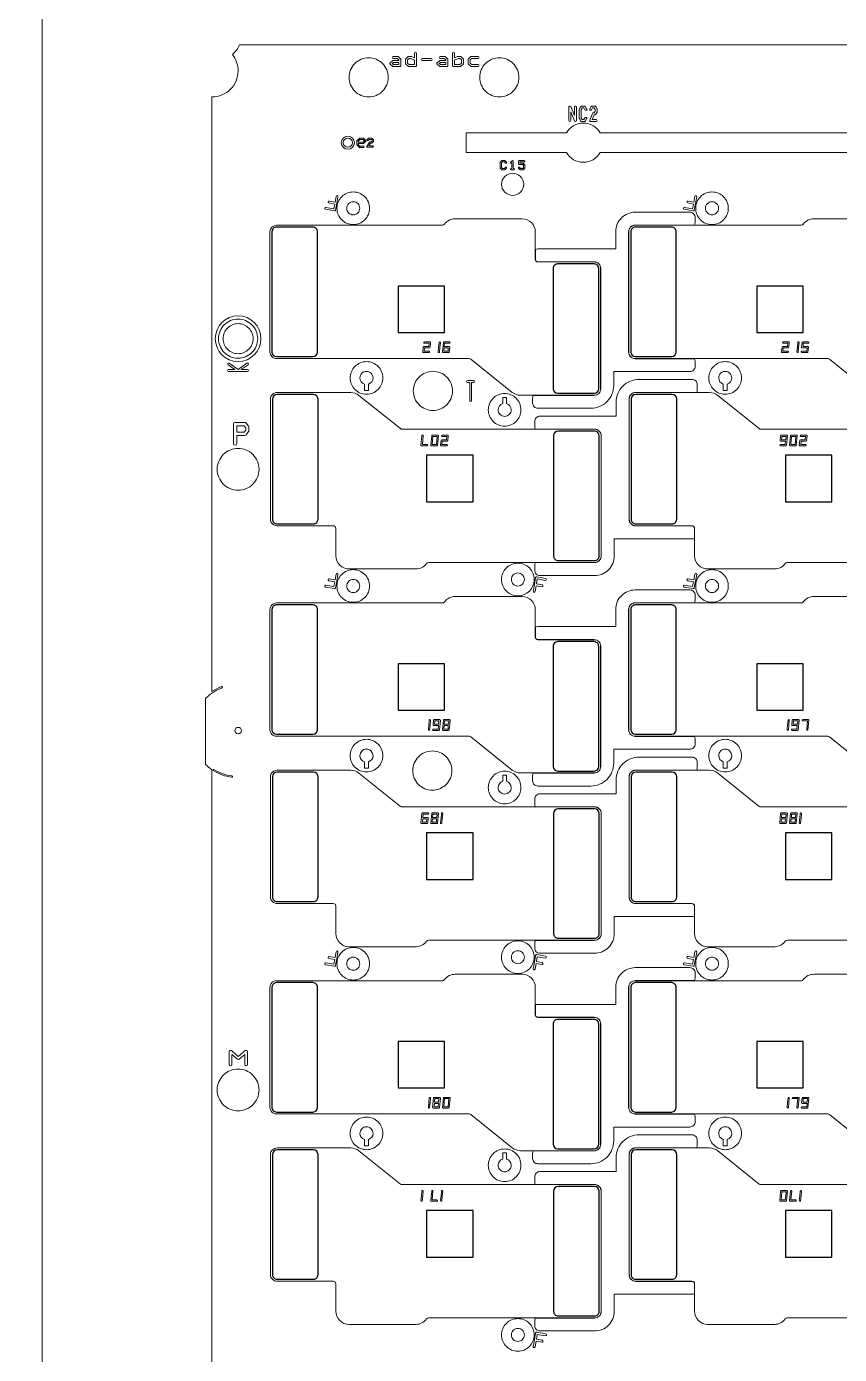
# Model space of a CAD drawing. Extents: x 2541 to 3941, y 2348 to 3338.
# Drawn here: x 3421.7 to 3484, y 3012.8 to 3114.4 of the extents above; entities that cross this region are included whole.
import ezdxf

# ---------------------------------------------------------------- set-up
doc = ezdxf.new("R2010")
doc.units = 0
doc.layers.get('0').update_dxf_attribs({"lineweight": 0})
doc.layers.add('barcodea-b_layer1', color=2, linetype='Continuous')
doc.layers.add('susa-b_layer0', color=1, linetype='Continuous')

msp = doc.modelspace()

# ---------------------------------------------------------------- linework, layer by layer
for p, q in [((3458.96025, 3103.44823), (3459.05958, 3103.44823)), ((3438.18352, 3088.15286), (3438.70545, 3088.51281))]:
    msp.add_line(p, q)
at = {"linetype": 'Continuous'}
for points in [[(3702.94795, 2695.71688), (3702.94795, 2711.01688), (3700.99795, 2711.01688), (3700.99795, 2720.01688), (3702.94795, 2720.01688), (3702.94795, 2910.31688), (3703.94795, 2910.31688, 1), (3703.94795, 2910.71688), (3702.94795, 2910.71688), (3702.94795, 3113.01688), (3702.94795, 3135.31688), (3703.94795, 3135.31688, 1), (3703.94795, 3135.71688), (3702.94795, 3135.71688), (3702.94795, 3152.01688), (3689.94795, 3152.01688), (3435.94795, 3152.01688), (3422.94795, 3152.01688), (3422.94795, 3135.71688), (3421.94795, 3135.71688, 1), (3421.94795, 3135.31688), (3422.94795, 3135.31688), (3422.94795, 3113.01688)], [(3422.94795, 3113.01688), (3422.94795, 2910.71688), (3421.94795, 2910.71688, 1), (3421.94795, 2910.31688), (3422.94795, 2910.31688), (3422.94795, 2718.01688)], [(3435.94795, 3063.5102), (3435.94795, 3109.01688, 0.414214), (3437.94795, 3111.01688, 0.169418), (3437.51399, 3112.26088, 0.117594), (3438.052, 3113.01688), (3559.44795, 3113.01688), (3559.44795, 3106.26688), (3559.04974, 3106.26688), (3559.04974, 3108.38688), (3559.04974, 3110.83798, 0.414238), (3558.97374, 3110.91398), (3542.02228, 3110.91398, 0.414238), (3541.94628, 3110.83798), (3541.94628, 3108.38688)], [(3451.45885, 3112.0076), (3451.21735, 3112.11685, 0.107672), (3451.18617, 3112.12364), (3451.01233, 3112.12364, 0.187191), (3450.96175, 3112.10402), (3450.78842, 3111.9472, 0.213178), (3450.76348, 3111.89135), (3450.76348, 3111.57678, 0.213189), (3450.78842, 3111.52093), (3450.96175, 3111.36411, 0.187203), (3451.01233, 3111.3445), (3451.53385, 3111.3445, 0.414241), (3451.60885, 3111.4195)], [(3451.60885, 3111.4195), (3451.60885, 3112.36321, 1), (3451.45885, 3112.36321), (3451.45885, 3112.0076)], [(3454.51348, 3112.0076), (3454.51348, 3112.36321, 1), (3454.36348, 3112.36321), (3454.36348, 3111.4195, 0.414241), (3454.43848, 3111.3445), (3454.96001, 3111.3445, 0.187191), (3455.01058, 3111.36411), (3455.18391, 3111.52093, 0.213178), (3455.20885, 3111.57678)], [(3455.20885, 3111.57678), (3455.20885, 3111.89135, 0.213189), (3455.18391, 3111.9472), (3455.01058, 3112.10402, 0.187203), (3454.96001, 3112.12364), (3454.78617, 3112.12364, 0.107692), (3454.75499, 3112.11685), (3454.51348, 3112.0076)], [(3484.84795, 3107.11076), (3484.84795, 3106.26688), (3465.68048, 3106.26688, 0.26795), (3464.38144, 3107.01688, 0.267951), (3463.0824, 3106.26688), (3455.40579, 3106.26688), (3455.40579, 3104.76688), (3463.0824, 3104.76688, 0.26795), (3464.38144, 3104.01688, 0.267951), (3465.68048, 3104.76688), (3644.26876, 3104.76688), (3644.26876, 3106.26688), (3585.15589, 3106.26688), (3585.15589, 3108.38688), (3585.15589, 3110.83798, 0.414238), (3585.07989, 3110.91398), (3566.92981, 3110.91398, 0.414238), (3566.85381, 3110.83798), (3566.85381, 3108.38688)], [(3463.69916, 3107.58614), (3463.41308, 3108.27934, 0.822078), (3463.2687, 3108.25086), (3463.2687, 3107.20782, 1), (3463.4187, 3107.20782), (3463.4187, 3107.87254)], [(3463.84916, 3107.20782), (3463.84916, 3108.25086, 1), (3463.69916, 3108.25086), (3463.69916, 3107.58614)], [(3465.44916, 3107.90347), (3465.44916, 3108.07673, 0.140528), (3465.43793, 3108.1165), (3465.33031, 3108.29034, 0.260808), (3465.26625, 3108.32586), (3465.05161, 3108.32586, 0.260808), (3464.98754, 3108.29034), (3464.87993, 3108.1165, 1), (3465.00747, 3108.03754), (3465.09309, 3108.17586), (3465.22476, 3108.17586), (3465.29916, 3108.05568), (3465.29916, 3107.92452), (3465.22476, 3107.80434), (3465.15893, 3107.80434, 0.304284), (3465.08954, 3107.75781), (3464.87443, 3107.23657, 0.53475), (3464.9437, 3107.13282), (3465.37416, 3107.13282, 1), (3465.37416, 3107.28282), (3465.05578, 3107.28282)], [(3463.4187, 3107.87254), (3463.70478, 3107.17934, 0.822078), (3463.84916, 3107.20782)], [(3465.05578, 3107.28282), (3465.20911, 3107.65434), (3465.26625, 3107.65434, 0.260808), (3465.33031, 3107.68986), (3465.43793, 3107.8637, 0.140528), (3465.44916, 3107.90347)], [(3447.72791, 3105.6229, 0.414249), (3447.72791, 3105.69361), (3447.57906, 3105.84246, 0.200121), (3447.54355, 3105.85726), (3447.24553, 3105.85726, 0.200121), (3447.21002, 3105.84246), (3447.06133, 3105.69377, 0.200121), (3447.04653, 3105.65826), (3447.04653, 3105.50925)], [(3447.04653, 3105.50925), (3447.04653, 3105.36024, 0.200121), (3447.06133, 3105.32473), (3447.21002, 3105.17604, 0.200121), (3447.24553, 3105.16124), (3447.54355, 3105.16124, 1), (3447.54355, 3105.26124), (3447.26624, 3105.26124), (3447.14653, 3105.38095), (3447.14653, 3105.45925), (3447.54355, 3105.45925, 0.200121), (3447.57906, 3105.47405), (3447.72791, 3105.6229)], [(3448.30666, 3105.62547), (3448.30666, 3105.72481, 0.200121), (3448.29186, 3105.76032), (3448.19284, 3105.85934, 0.200121), (3448.15733, 3105.87414), (3447.95865, 3105.87414, 0.200121), (3447.92314, 3105.85934), (3447.82396, 3105.76016, 1), (3447.89467, 3105.68945), (3447.97936, 3105.77414), (3448.13662, 3105.77414), (3448.20666, 3105.7041), (3448.20666, 3105.64618), (3448.13662, 3105.57613), (3448.05799, 3105.57613, 0.251052), (3448.01636, 3105.55383), (3447.81773, 3105.25589, 0.599342), (3447.85931, 3105.17812), (3448.25666, 3105.17812, 1), (3448.25666, 3105.27812), (3447.95274, 3105.27812)], [(3447.95274, 3105.27812), (3448.08475, 3105.47613), (3448.15733, 3105.47613, 0.200121), (3448.19284, 3105.49093), (3448.29186, 3105.58996, 0.200121), (3448.30666, 3105.62547)], [(3459.05958, 3103.44823, 1), (3459.05958, 3103.54823), (3459.01025, 3103.54823), (3459.01025, 3104.09425, 0.669786), (3458.92474, 3104.12945), (3458.82555, 3104.03027, 1), (3458.89626, 3103.95956), (3458.91025, 3103.97354)], [(3458.91025, 3103.97354), (3458.91025, 3103.54823), (3458.86091, 3103.54823, 1), (3458.86091, 3103.44823), (3458.96025, 3103.44823)], [(3438.70545, 3088.51281, 1), (3438.62029, 3088.63629), (3437.94267, 3088.16896), (3437.26505, 3088.63629, 1), (3437.17989, 3088.51281), (3437.70182, 3088.15286)], [(3437.70182, 3088.15286), (3437.22247, 3088.15286, 1), (3437.22247, 3088.00286), (3438.66287, 3088.00286, 1), (3438.66287, 3088.15286), (3438.18352, 3088.15286)], [(3438.77745, 3083.48332), (3438.77745, 3083.73478, 0.163734), (3438.75203, 3083.81034), (3438.56442, 3084.05879, 0.23584), (3438.46449, 3084.1087), (3437.71265, 3084.1087, 0.414226), (3437.58765, 3083.9837), (3437.58765, 3083.2344)], [(3437.58765, 3083.2344), (3437.58765, 3082.4851, 1), (3437.83765, 3082.4851), (3437.83765, 3083.1094), (3438.46449, 3083.1094, 0.235848), (3438.56442, 3083.15931), (3438.75203, 3083.40776, 0.163746), (3438.77745, 3083.48332)], [(3442.92164, 2911.02908, 0.50787), (3435.94795, 2915.09945), (3435.94795, 3010.51688), (3435.94795, 3057.52957, -0.044792), (3435.44795, 3057.93347), (3435.44795, 3062.98924, 0.207733), (3435.48506, 3063.00367, -0.10603), (3436.72143, 3063.79493, 1), (3436.68639, 3063.88859, 0.057817), (3435.94795, 3063.5102)], [(3437.47974, 3057.04834, -0.10603), (3436.09856, 3057.54539, 1), (3436.04572, 3057.46049)], [(3438.65894, 3034.95257), (3438.65894, 3035.94594, 0.63678), (3438.49473, 3036.0226), (3437.96291, 3035.57942), (3437.4311, 3036.0226, 0.63678), (3437.26688, 3035.94594), (3437.26688, 3034.95257, 1), (3437.46688, 3034.95257), (3437.46688, 3035.73244)], [(3437.46688, 3035.73244), (3437.89889, 3035.37243, 0.362064), (3438.02693, 3035.37243), (3438.45894, 3035.73244)], [(3438.45894, 3035.73244), (3438.45894, 3034.95257, 1), (3438.65894, 3034.95257)]]:
    msp.add_lwpolyline(points, format="xyb", dxfattribs=at)
for points in [[(3450.40885, 3111.4195), (3450.40885, 3111.73407), (3450.40885, 3111.89135, 0.213189), (3450.38391, 3111.9472), (3450.21058, 3112.10402, 0.187203), (3450.16001, 3112.12364), (3449.81233, 3112.12364, 1), (3449.81233, 3111.97364), (3450.13111, 3111.97364), (3450.25885, 3111.85807), (3450.25885, 3111.80907), (3449.81233, 3111.80907, 0.187191), (3449.76175, 3111.78945), (3449.58817, 3111.6324, 0.443818), (3449.58817, 3111.52117), (3449.76175, 3111.36411, 0.187203), (3449.81233, 3111.3445), (3450.33385, 3111.3445, 0.414241)], [(3454.00885, 3111.4195), (3454.00885, 3111.73407), (3454.00885, 3111.89135, 0.213189), (3453.98391, 3111.9472), (3453.81058, 3112.10402, 0.187203), (3453.76001, 3112.12364), (3453.41233, 3112.12364, 1), (3453.41233, 3111.97364), (3453.73111, 3111.97364), (3453.85885, 3111.85807), (3453.85885, 3111.80907), (3453.41233, 3111.80907, 0.187191), (3453.36175, 3111.78945), (3453.18817, 3111.6324, 0.443818), (3453.18817, 3111.52117), (3453.36175, 3111.36411, 0.187203), (3453.41233, 3111.3445), (3453.93385, 3111.3445, 0.414241)], [(3456.33385, 3111.3445, 1), (3456.33385, 3111.4945), (3455.84122, 3111.4945), (3455.71348, 3111.61006), (3455.71348, 3111.85807), (3455.84122, 3111.97364), (3456.33385, 3111.97364, 1), (3456.33385, 3112.12364), (3455.81233, 3112.12364, 0.187191), (3455.76175, 3112.10402), (3455.58842, 3111.9472, 0.213178), (3455.56348, 3111.89135), (3455.56348, 3111.57678, 0.213189), (3455.58842, 3111.52093), (3455.76175, 3111.36411, 0.187203), (3455.81233, 3111.3445)], [(3449.44795, 3110.51688, 0.414215), (3447.94795, 3112.01688, 0.414215), (3446.44795, 3110.51688, 0.414215), (3447.94795, 3109.01688, 0.414215)], [(3452.73385, 3111.81635, 1), (3452.73385, 3111.96635), (3452.03848, 3111.96635, 1), (3452.03848, 3111.81635)], [(3459.44795, 3110.51688, 0.414215), (3457.94795, 3112.01688, 0.414215), (3456.44795, 3110.51688, 0.414215), (3457.94795, 3109.01688, 0.414215)], [(3464.63793, 3107.34218, 1), (3464.51039, 3107.42114), (3464.42476, 3107.28282), (3464.29309, 3107.28282), (3464.2187, 3107.403), (3464.2187, 3108.05568), (3464.29309, 3108.17586), (3464.42476, 3108.17586), (3464.51039, 3108.03754, 1), (3464.63793, 3108.1165), (3464.53031, 3108.29034, 0.260808), (3464.46625, 3108.32586), (3464.25161, 3108.32586, 0.260808), (3464.18754, 3108.29034), (3464.07993, 3108.1165, 0.140528), (3464.0687, 3108.07673), (3464.0687, 3107.38195, 0.140528), (3464.07993, 3107.34218), (3464.18754, 3107.16834, 0.260808), (3464.25161, 3107.13282), (3464.46625, 3107.13282, 0.260808), (3464.53031, 3107.16834)], [(3458.49428, 3103.56221, 1), (3458.42357, 3103.63292), (3458.33887, 3103.54823), (3458.18162, 3103.54823), (3458.11157, 3103.61828), (3458.11157, 3103.97421), (3458.18162, 3104.04425), (3458.33887, 3104.04425), (3458.42357, 3103.95956, 1), (3458.49428, 3104.03027), (3458.39509, 3104.12945, 0.200121), (3458.35958, 3104.14425), (3458.16091, 3104.14425, 0.200121), (3458.1254, 3104.12945), (3458.02637, 3104.03043, 0.200121), (3458.01157, 3103.99492), (3458.01157, 3103.59757, 0.200121), (3458.02637, 3103.56206), (3458.1254, 3103.46303, 0.200121), (3458.16091, 3103.44823), (3458.35958, 3103.44823, 0.200121), (3458.39509, 3103.46303)], [(3459.90892, 3103.59757), (3459.90892, 3103.79624, 0.200121), (3459.89412, 3103.83175), (3459.79509, 3103.93078, 0.200121), (3459.75958, 3103.94558), (3459.51157, 3103.94558), (3459.51157, 3104.04425), (3459.85892, 3104.04425, 1), (3459.85892, 3104.14425), (3459.46157, 3104.14425, 0.414253), (3459.41157, 3104.09425), (3459.41157, 3103.89558, 0.414253), (3459.46157, 3103.84558), (3459.73887, 3103.84558), (3459.80892, 3103.77553), (3459.80892, 3103.61828), (3459.73887, 3103.54823), (3459.58162, 3103.54823), (3459.49693, 3103.63292, 1), (3459.42622, 3103.56221), (3459.5254, 3103.46303, 0.200121), (3459.56091, 3103.44823), (3459.75958, 3103.44823, 0.200121), (3459.79509, 3103.46303), (3459.89412, 3103.56206, 0.200121)], [(3459.81549, 3102.33158, 0.414215), (3458.96549, 3103.18158, 0.414215), (3458.11549, 3102.33158, 0.414215), (3458.96549, 3101.48158, 0.414215)], [(3445.5933, 3101.38563, 1), (3445.44558, 3101.41168), (3445.36804, 3100.97194), (3444.9283, 3101.04948, 1), (3444.90226, 3100.90176), (3445.342, 3100.82422), (3445.27748, 3100.45834), (3444.66654, 3100.56606, 1), (3444.6405, 3100.41834), (3445.3253, 3100.29759, 0.414237), (3445.41218, 3100.35843), (3445.50268, 3100.87169), (3445.5028, 3100.87237)], [(3448.0151, 3100.49785, 0.414215), (3446.7651, 3101.74785, 0.414215), (3445.5151, 3100.49785, 0.414215), (3446.7651, 3099.24785, 0.414215)], [(3447.2651, 3100.49785, -0.414217), (3446.7651, 3099.99785, -0.414217), (3446.2651, 3100.49785, -0.414217), (3446.7651, 3100.99785, -0.414217)], [(3473.0633, 3101.38563, 1), (3472.91558, 3101.41168), (3472.83804, 3100.97194), (3472.3983, 3101.04948, 1), (3472.37226, 3100.90176), (3472.812, 3100.82422), (3472.74748, 3100.45834), (3472.13654, 3100.56606, 1), (3472.1105, 3100.41834), (3472.7953, 3100.29759, 0.414237), (3472.88218, 3100.35843), (3472.97268, 3100.87169), (3472.9728, 3100.87237)], [(3475.4851, 3100.49785, 0.414215), (3474.2351, 3101.74785, 0.414215), (3472.9851, 3100.49785, 0.414215), (3474.2351, 3099.24785, 0.414215)], [(3474.7351, 3100.49785, -0.414217), (3474.2351, 3099.99785, -0.414217), (3473.7351, 3100.49785, -0.414217), (3474.2351, 3100.99785, -0.414217)], [(3472.94437, 3088.39688), (3472.94437, 3088.79688, 0.124386), (3472.89636, 3088.98688), (3468.35948, 3088.98688, -0.414365), (3467.8496, 3089.49701), (3467.8496, 3098.69688, -0.414366), (3468.35948, 3099.20701), (3472.89636, 3099.20701, 0.124392), (3472.94437, 3099.39701), (3472.94437, 3099.79701, 0.414218), (3472.54437, 3100.19701), (3468.35948, 3100.19701, 0.414364), (3466.8596, 3098.69638), (3466.8596, 3097.38701), (3460.90249, 3097.38701, 0.124388), (3460.71249, 3097.33901), (3460.71249, 3096.58701, 0.414224), (3460.90249, 3096.39701), (3465.20947, 3096.39701, -0.414218), (3465.71959, 3095.88688), (3465.71959, 3086.687, -0.414217), (3465.20947, 3086.17688), (3460.5505, 3086.17688, 0.124388), (3460.50249, 3085.98688), (3460.50249, 3085.58688, 0.414218), (3460.90249, 3085.18688), (3464.95959, 3085.18688, 0.414215), (3466.70959, 3086.93688), (3466.70959, 3087.99688), (3472.54437, 3087.99688, 0.414218)], [(3465.70959, 3086.687), (3465.70959, 3095.88688, 0.414219), (3465.20947, 3096.38701), (3460.90249, 3096.38701, -0.414223), (3460.70249, 3096.58701), (3460.70249, 3098.69181, 0.414215), (3459.70249, 3099.6918), (3454.5656, 3099.6918, 0.24029), (3453.75596, 3099.2792, -0.240069), (3453.59453, 3099.19701), (3440.88948, 3099.19701, 0.414366), (3440.3896, 3098.69689), (3440.3896, 3089.49701, 0.414365), (3440.88948, 3088.99688), (3455.63901, 3088.99688, -0.170771), (3455.76422, 3088.95284), (3458.93516, 3086.4071, 0.170765), (3459.56127, 3086.18688), (3465.20947, 3086.18688, 0.414218)], [(3493.17959, 3086.687), (3493.17959, 3095.88688, 0.414219), (3492.67947, 3096.38701), (3488.37249, 3096.38701, -0.414223), (3488.17249, 3096.58701), (3488.17249, 3098.69181, 0.414215), (3487.17249, 3099.6918), (3482.0356, 3099.6918, 0.24029), (3481.22596, 3099.2792, -0.240069), (3481.06453, 3099.19701), (3468.35948, 3099.19701, 0.414366), (3467.8596, 3098.69689), (3467.8596, 3089.49701, 0.414365), (3468.35948, 3088.99688), (3483.10901, 3088.99688, -0.170771), (3483.23422, 3088.95284), (3486.40516, 3086.4071, 0.170765), (3487.03127, 3086.18688), (3492.67947, 3086.18688, 0.414218)], [(3439.44795, 3090.51688, -0.414215), (3437.94795, 3089.01688, -0.414215), (3436.44795, 3090.51688, -0.414215), (3437.94795, 3092.01688, -0.414215)], [(3439.09795, 3090.51688, 0.414215), (3437.94795, 3091.66688, 0.414215), (3436.79795, 3090.51688, 0.414215), (3437.94795, 3089.36688, 0.414215)], [(3452.68475, 3090.21429, 0.443552), (3452.6348, 3090.26906), (3452.21312, 3090.26906, 1), (3452.21312, 3090.16906), (3452.57996, 3090.16906), (3452.5551, 3089.90953), (3452.17886, 3089.90953, 0.387555), (3452.12891, 3089.8643), (3452.09447, 3089.50478, 0.443552), (3452.14442, 3089.45001), (3452.5661, 3089.45001, 1), (3452.5661, 3089.55001), (3452.19926, 3089.55001), (3452.22412, 3089.80953), (3452.60036, 3089.80953, 0.387555), (3452.65031, 3089.85477)], [(3453.43475, 3090.21429, 1), (3453.3352, 3090.22383), (3453.30076, 3089.8643), (3453.26633, 3089.50478, 1), (3453.36587, 3089.49524), (3453.40031, 3089.85477)], [(3454.15031, 3089.85477, 0.443552), (3454.10036, 3089.90953), (3453.7337, 3089.90953), (3453.75856, 3090.16906), (3454.13497, 3090.16906, 1), (3454.13497, 3090.26906), (3453.71329, 3090.26906, 0.387555), (3453.66335, 3090.22383), (3453.59447, 3089.50478, 0.443552), (3453.64442, 3089.45001), (3454.06592, 3089.45001, 0.387555), (3454.11587, 3089.49524)], [(3480.15475, 3090.21429, 0.443552), (3480.1048, 3090.26906), (3479.68312, 3090.26906, 1), (3479.68312, 3090.16906), (3480.04996, 3090.16906), (3480.0251, 3089.90953), (3479.64886, 3089.90953, 0.387555), (3479.59891, 3089.8643), (3479.56447, 3089.50478, 0.443552), (3479.61442, 3089.45001), (3480.0361, 3089.45001, 1), (3480.0361, 3089.55001), (3479.66926, 3089.55001), (3479.69412, 3089.80953), (3480.07036, 3089.80953, 0.387555), (3480.12031, 3089.85477)], [(3480.90475, 3090.21429, 1), (3480.8052, 3090.22383), (3480.77076, 3089.8643), (3480.73633, 3089.50478, 1), (3480.83587, 3089.49524), (3480.87031, 3089.85477)], [(3481.62031, 3089.85477, 0.443552), (3481.57036, 3089.90953), (3481.2037, 3089.90953), (3481.22856, 3090.16906), (3481.60497, 3090.16906, 1), (3481.60497, 3090.26906), (3481.18329, 3090.26906, 0.387555), (3481.13335, 3090.22383), (3481.09891, 3089.8643, 0.443552), (3481.14886, 3089.80953), (3481.51552, 3089.80953), (3481.49066, 3089.55001), (3481.11425, 3089.55001, 1), (3481.11425, 3089.45001), (3481.53592, 3089.45001, 0.387555), (3481.58587, 3089.49524)], [(3449.02768, 3087.513, 0.414215), (3447.77768, 3088.763, 0.414215), (3446.52768, 3087.513, 0.414215), (3447.77768, 3086.263, 0.414215)], [(3476.49768, 3087.513, 0.414215), (3475.24768, 3088.763, 0.414215), (3473.99768, 3087.513, 0.414215), (3475.24768, 3086.263, 0.414215)], [(3448.27768, 3087.513, -0.327542), (3447.92768, 3087.03603), (3447.92768, 3086.56185), (3447.62768, 3086.56185), (3447.62768, 3087.03603, -0.327544), (3447.27768, 3087.513, -0.414217), (3447.77768, 3088.013, -0.414217)], [(3454.36515, 3086.52061, 0.414215), (3452.86515, 3088.02061, 0.414215), (3451.36515, 3086.52061, 0.414215), (3452.86515, 3085.02061, 0.414215)], [(3475.74768, 3087.513, -0.327542), (3475.39768, 3087.03603), (3475.39768, 3086.56185), (3475.09768, 3086.56185), (3475.09768, 3087.03603, -0.327544), (3474.74768, 3087.513, -0.414217), (3475.24768, 3088.013, -0.414217)], [(3456.00417, 3087.16053, 1), (3456.00417, 3087.31053), (3455.75582, 3087.31053), (3455.50748, 3087.31053, 1), (3455.50748, 3087.16053), (3455.68082, 3087.16053), (3455.68082, 3085.79513, 1), (3455.83082, 3085.79513), (3455.83082, 3087.16053)], [(3473.10341, 3086.59688), (3473.10341, 3086.99688, 0.414218), (3472.70341, 3087.39688), (3468.6463, 3087.39688, 0.414215), (3466.8963, 3085.64688), (3466.8963, 3084.58688), (3461.06153, 3084.58688, 0.414218), (3460.66153, 3084.18688), (3460.66153, 3083.78688, 0.124388), (3460.70953, 3083.59688), (3465.24642, 3083.59688, -0.414365), (3465.75629, 3083.08675), (3465.75629, 3073.88688, -0.414366), (3465.24642, 3073.37675), (3460.70953, 3073.37675, 0.124388), (3460.66153, 3073.18675), (3460.66153, 3072.78675, 0.414218), (3461.06153, 3072.38675), (3465.24642, 3072.38675, 0.414364), (3466.74629, 3073.88738), (3466.74629, 3075.19675), (3472.70341, 3075.19675, 0.124386), (3472.89341, 3075.24475), (3472.89341, 3075.99675, 0.414224), (3472.70341, 3076.18675), (3468.39643, 3076.18675, -0.414218), (3467.8863, 3076.69688), (3467.8863, 3085.89676, -0.414217), (3468.39643, 3086.40688), (3473.0554, 3086.40688, 0.124392)], [(3465.74629, 3073.88687), (3465.74629, 3083.08675, 0.414365), (3465.24642, 3083.58688), (3450.49689, 3083.58688, -0.170771), (3450.37168, 3083.63092), (3447.20074, 3086.17666, 0.170765), (3446.57463, 3086.39688), (3440.92643, 3086.39688, 0.414218), (3440.4263, 3085.89676), (3440.4263, 3076.69688, 0.414219), (3440.92643, 3076.19675), (3445.23341, 3076.19675, -0.414223), (3445.43341, 3075.99675), (3445.43341, 3073.89195, 0.414215), (3446.4334, 3072.89196), (3451.5703, 3072.89196, 0.24029), (3452.37994, 3073.30456, -0.240069), (3452.54137, 3073.38675), (3465.24642, 3073.38675, 0.414366)], [(3459.60822, 3085.07076, 0.414215), (3458.35822, 3086.32076, 0.414215), (3457.10822, 3085.07076, 0.414215), (3458.35822, 3083.82076, 0.414215)], [(3458.85822, 3085.07076, -0.414217), (3458.35822, 3084.57076, -0.414217), (3457.85822, 3085.07076, -0.327542), (3458.20822, 3085.54773), (3458.20822, 3086.02191), (3458.50822, 3086.02191), (3458.50822, 3085.54773, -0.327544)], [(3493.21629, 3073.88687), (3493.21629, 3083.08675, 0.414365), (3492.71642, 3083.58688), (3477.96689, 3083.58688, -0.170771), (3477.84168, 3083.63092), (3474.67074, 3086.17666, 0.170765), (3474.04463, 3086.39688), (3468.39643, 3086.39688, 0.414218), (3467.8963, 3085.89676), (3467.8963, 3076.69688, 0.414219), (3468.39643, 3076.19675), (3472.70341, 3076.19675, -0.414223), (3472.90341, 3075.99675), (3472.90341, 3073.89195, 0.414215), (3473.9034, 3072.89196), (3479.0403, 3072.89196, 0.24029), (3479.84994, 3073.30456, -0.240069), (3480.01137, 3073.38675), (3492.71642, 3073.38675, 0.414366)], [(3452.42278, 3082.3147, 1), (3452.42278, 3082.4147), (3452.05594, 3082.4147), (3452.11957, 3083.07898, 1), (3452.02003, 3083.08852), (3451.95115, 3082.36947, 0.443552), (3452.0011, 3082.3147)], [(3453.29142, 3083.07898, 0.443552), (3453.24148, 3083.13375), (3452.81997, 3083.13375, 0.387555), (3452.77003, 3083.08852), (3452.70115, 3082.36947, 0.443552), (3452.7511, 3082.3147), (3453.1726, 3082.3147, 0.387555), (3453.22255, 3082.35993)], [(3454.04142, 3083.07898, 0.443552), (3453.99148, 3083.13375), (3453.5698, 3083.13375, 1), (3453.5698, 3083.03375), (3453.93663, 3083.03375), (3453.91178, 3082.77423), (3453.53554, 3082.77423, 0.387555), (3453.48559, 3082.72899), (3453.45115, 3082.36947, 0.443552), (3453.5011, 3082.3147), (3453.92278, 3082.3147, 1), (3453.92278, 3082.4147), (3453.55594, 3082.4147), (3453.5808, 3082.67423), (3453.95704, 3082.67423, 0.387555), (3454.00699, 3082.71946)], [(3480.01142, 3083.07898, 0.443552), (3479.96148, 3083.13375), (3479.53997, 3083.13375, 0.387555), (3479.49003, 3083.08852), (3479.45559, 3082.72899, 0.443552), (3479.50554, 3082.67423), (3479.8722, 3082.67423), (3479.84734, 3082.4147), (3479.47092, 3082.4147, 1), (3479.47092, 3082.3147), (3479.8926, 3082.3147, 0.387555), (3479.94255, 3082.35993)], [(3480.76142, 3083.07898, 0.443552), (3480.71148, 3083.13375), (3480.28997, 3083.13375, 0.387555), (3480.24003, 3083.08852), (3480.17115, 3082.36947, 0.443552), (3480.2211, 3082.3147), (3480.6426, 3082.3147, 0.387555), (3480.69255, 3082.35993)], [(3481.51142, 3083.07898, 0.443552), (3481.46148, 3083.13375), (3481.0398, 3083.13375, 1), (3481.0398, 3083.03375), (3481.40663, 3083.03375), (3481.38178, 3082.77423), (3481.00554, 3082.77423, 0.387555), (3480.95559, 3082.72899), (3480.92115, 3082.36947, 0.443552), (3480.9711, 3082.3147), (3481.39278, 3082.3147, 1), (3481.39278, 3082.4147), (3481.02594, 3082.4147), (3481.0508, 3082.67423), (3481.42704, 3082.67423, 0.387555), (3481.47699, 3082.71946)], [(3439.54795, 3080.51688, 0.414215), (3437.94795, 3082.11688, 0.414215), (3436.34795, 3080.51688, 0.414215), (3437.94795, 3078.91688, 0.414215)], [(3445.5933, 3072.47563, 1), (3445.44558, 3072.50168), (3445.36804, 3072.06194), (3444.9283, 3072.13948, 1), (3444.90226, 3071.99176), (3445.342, 3071.91422), (3445.27748, 3071.54834), (3444.66654, 3071.65606, 1), (3444.6405, 3071.50834), (3445.3253, 3071.38759, 0.414237), (3445.41218, 3071.44843), (3445.50268, 3071.96169), (3445.5028, 3071.96237)], [(3448.0151, 3071.58785, 0.414215), (3446.7651, 3072.83785, 0.414215), (3445.5151, 3071.58785, 0.414215), (3446.7651, 3070.33785, 0.414215)], [(3460.6208, 3072.08591, 0.414215), (3459.3708, 3073.33591, 0.414215), (3458.1208, 3072.08591, 0.414215), (3459.3708, 3070.83591, 0.414215)], [(3459.8708, 3072.08591, -0.414217), (3459.3708, 3071.58591, -0.414217), (3458.8708, 3072.08591, -0.414217), (3459.3708, 3072.58591, -0.414217)], [(3473.0633, 3072.47563, 1), (3472.91558, 3072.50168), (3472.83804, 3072.06194), (3472.3983, 3072.13948, 1), (3472.37226, 3071.99176), (3472.812, 3071.91422), (3472.74748, 3071.54834), (3472.13654, 3071.65606, 1), (3472.1105, 3071.50834), (3472.7953, 3071.38759, 0.414237), (3472.88218, 3071.44843), (3472.97268, 3071.96169), (3472.9728, 3071.96237)], [(3475.4851, 3071.58785, 0.414215), (3474.2351, 3072.83785, 0.414215), (3472.9851, 3071.58785, 0.414215), (3474.2351, 3070.33785, 0.414215)], [(3447.2651, 3071.58785, -0.414217), (3446.7651, 3071.08785, -0.414217), (3446.2651, 3071.58785, -0.414217), (3446.7651, 3072.08785, -0.414217)], [(3461.4954, 3072.16542), (3460.8106, 3072.28617, 0.414237), (3460.72372, 3072.22533), (3460.63322, 3071.71207), (3460.6331, 3071.71139), (3460.5426, 3071.19813, 1), (3460.69032, 3071.17208), (3460.76785, 3071.61182), (3461.20759, 3071.53428, 1), (3461.23364, 3071.682), (3460.7939, 3071.75954), (3460.85842, 3072.12542), (3461.46936, 3072.0177, 1)], [(3474.7351, 3071.58785, -0.414217), (3474.2351, 3071.08785, -0.414217), (3473.7351, 3071.58785, -0.414217), (3474.2351, 3072.08785, -0.414217)], [(3465.70959, 3057.777), (3465.70959, 3066.97688, 0.414219), (3465.20947, 3067.47701), (3460.90249, 3067.47701, -0.414223), (3460.70249, 3067.67701), (3460.70249, 3069.78181, 0.414215), (3459.70249, 3070.7818), (3454.5656, 3070.7818, 0.24029), (3453.75596, 3070.3692, -0.240069), (3453.59453, 3070.28701), (3440.88948, 3070.28701, 0.414366), (3440.3896, 3069.78689), (3440.3896, 3060.58701, 0.414365), (3440.88948, 3060.08688), (3455.63901, 3060.08688, -0.170771), (3455.76422, 3060.04284), (3458.93516, 3057.4971, 0.170765), (3459.56127, 3057.27688), (3465.20947, 3057.27688, 0.414218)], [(3472.94437, 3059.48688), (3472.94437, 3059.88688, 0.124386), (3472.89636, 3060.07688), (3468.35948, 3060.07688, -0.414365), (3467.8496, 3060.58701), (3467.8496, 3069.78688, -0.414366), (3468.35948, 3070.29701), (3472.89636, 3070.29701, 0.124392), (3472.94437, 3070.48701), (3472.94437, 3070.88701, 0.414218), (3472.54437, 3071.28701), (3468.35948, 3071.28701, 0.414364), (3466.8596, 3069.78638), (3466.8596, 3068.47701), (3460.90249, 3068.47701, 0.124388), (3460.71249, 3068.42901), (3460.71249, 3067.67701, 0.414224), (3460.90249, 3067.48701), (3465.20947, 3067.48701, -0.414218), (3465.71959, 3066.97688), (3465.71959, 3057.777, -0.414217), (3465.20947, 3057.26688), (3460.5505, 3057.26688, 0.124388), (3460.50249, 3057.07688), (3460.50249, 3056.67688, 0.414218), (3460.90249, 3056.27688), (3464.95959, 3056.27688, 0.414215), (3466.70959, 3058.02688), (3466.70959, 3059.08688), (3472.54437, 3059.08688, 0.414218)], [(3493.17959, 3057.777), (3493.17959, 3066.97688, 0.414219), (3492.67947, 3067.47701), (3488.37249, 3067.47701, -0.414223), (3488.17249, 3067.67701), (3488.17249, 3069.78181, 0.414215), (3487.17249, 3070.7818), (3482.0356, 3070.7818, 0.24029), (3481.22596, 3070.3692, -0.240069), (3481.06453, 3070.28701), (3468.35948, 3070.28701, 0.414366), (3467.8596, 3069.78689), (3467.8596, 3060.58701, 0.414365), (3468.35948, 3060.08688), (3483.10901, 3060.08688, -0.170771), (3483.23422, 3060.04284), (3486.40516, 3057.4971, 0.170765), (3487.03127, 3057.27688), (3492.67947, 3057.27688, 0.414218)], [(3452.68475, 3061.30429, 1), (3452.5852, 3061.31383), (3452.55076, 3060.9543), (3452.51633, 3060.59478, 1), (3452.61587, 3060.58524), (3452.65031, 3060.94477)], [(3453.43475, 3061.30429, 0.443552), (3453.3848, 3061.35906), (3452.96329, 3061.35906, 0.387555), (3452.91335, 3061.31383), (3452.87891, 3060.9543, 0.443552), (3452.92886, 3060.89953), (3453.29552, 3060.89953), (3453.27066, 3060.64001), (3452.89425, 3060.64001, 1), (3452.89425, 3060.54001), (3453.31592, 3060.54001, 0.387555), (3453.36587, 3060.58524)], [(3454.18475, 3061.30429, 0.443552), (3454.1348, 3061.35906), (3453.71329, 3061.35906, 0.387555), (3453.66335, 3061.31383), (3453.59447, 3060.59478, 0.443552), (3453.64442, 3060.54001), (3454.06592, 3060.54001, 0.387555), (3454.11587, 3060.58524)], [(3480.15475, 3061.30429, 1), (3480.0552, 3061.31383), (3480.02076, 3060.9543), (3479.98633, 3060.59478, 1), (3480.08587, 3060.58524), (3480.12031, 3060.94477)], [(3480.90475, 3061.30429, 0.443552), (3480.8548, 3061.35906), (3480.43329, 3061.35906, 0.387555), (3480.38335, 3061.31383), (3480.34891, 3060.9543, 0.443552), (3480.39886, 3060.89953), (3480.76552, 3060.89953), (3480.74066, 3060.64001), (3480.36425, 3060.64001, 1), (3480.36425, 3060.54001), (3480.78592, 3060.54001, 0.387555), (3480.83587, 3060.58524)], [(3481.65475, 3061.30429, 0.443552), (3481.6048, 3061.35906), (3481.18312, 3061.35906, 1), (3481.18312, 3061.25906), (3481.54996, 3061.25906), (3481.48633, 3060.59478, 1), (3481.58587, 3060.58524)], [(3438.19795, 3060.51688, 0.414222), (3437.94795, 3060.76688, 0.414222), (3437.69795, 3060.51688, 0.414222), (3437.94795, 3060.26688, 0.414222)], [(3449.02768, 3058.603, 0.414215), (3447.77768, 3059.853, 0.414215), (3446.52768, 3058.603, 0.414215), (3447.77768, 3057.353, 0.414215)], [(3476.49768, 3058.603, 0.414215), (3475.24768, 3059.853, 0.414215), (3473.99768, 3058.603, 0.414215), (3475.24768, 3057.353, 0.414215)], [(3448.27768, 3058.603, -0.327542), (3447.92768, 3058.12603), (3447.92768, 3057.65185), (3447.62768, 3057.65185), (3447.62768, 3058.12603, -0.327544), (3447.27768, 3058.603, -0.414217), (3447.77768, 3059.103, -0.414217)], [(3454.31872, 3057.45931, 0.414215), (3452.81872, 3058.95931, 0.414215), (3451.31872, 3057.45931, 0.414215), (3452.81872, 3055.95931, 0.414215)], [(3473.10341, 3057.68688), (3473.10341, 3058.08688, 0.414218), (3472.70341, 3058.48688), (3468.6463, 3058.48688, 0.414215), (3466.8963, 3056.73688), (3466.8963, 3055.67688), (3461.06153, 3055.67688, 0.414218), (3460.66153, 3055.27688), (3460.66153, 3054.87688, 0.124388), (3460.70953, 3054.68688), (3465.24642, 3054.68688, -0.414365), (3465.75629, 3054.17675), (3465.75629, 3044.97688, -0.414366), (3465.24642, 3044.46675), (3460.70953, 3044.46675, 0.124388), (3460.66153, 3044.27675), (3460.66153, 3043.87675, 0.414218), (3461.06153, 3043.47675), (3465.24642, 3043.47675, 0.414364), (3466.74629, 3044.97738), (3466.74629, 3046.28675), (3472.70341, 3046.28675, 0.124386), (3472.89341, 3046.33475), (3472.89341, 3047.08675, 0.414224), (3472.70341, 3047.27675), (3468.39643, 3047.27675, -0.414218), (3467.8863, 3047.78688), (3467.8863, 3056.98676, -0.414217), (3468.39643, 3057.49688), (3473.0554, 3057.49688, 0.124392)], [(3475.74768, 3058.603, -0.327542), (3475.39768, 3058.12603), (3475.39768, 3057.65185), (3475.09768, 3057.65185), (3475.09768, 3058.12603, -0.327544), (3474.74768, 3058.603, -0.414217), (3475.24768, 3059.103, -0.414217)], [(3465.74629, 3044.97687), (3465.74629, 3054.17675, 0.414365), (3465.24642, 3054.67688), (3450.49689, 3054.67688, -0.170771), (3450.37168, 3054.72092), (3447.20074, 3057.26666, 0.170765), (3446.57463, 3057.48688), (3440.92643, 3057.48688, 0.414218), (3440.4263, 3056.98676), (3440.4263, 3047.78688, 0.414219), (3440.92643, 3047.28675), (3445.23341, 3047.28675, -0.414223), (3445.43341, 3047.08675), (3445.43341, 3044.98195, 0.414215), (3446.4334, 3043.98196), (3451.5703, 3043.98196, 0.24029), (3452.37994, 3044.39456, -0.240069), (3452.54137, 3044.47675), (3465.24642, 3044.47675, 0.414366)], [(3459.60822, 3056.16076, 0.414215), (3458.35822, 3057.41076, 0.414215), (3457.10822, 3056.16076, 0.414215), (3458.35822, 3054.91076, 0.414215)], [(3493.21629, 3044.97687), (3493.21629, 3054.17675, 0.414365), (3492.71642, 3054.67688), (3477.96689, 3054.67688, -0.170771), (3477.84168, 3054.72092), (3474.67074, 3057.26666, 0.170765), (3474.04463, 3057.48688), (3468.39643, 3057.48688, 0.414218), (3467.8963, 3056.98676), (3467.8963, 3047.78688, 0.414219), (3468.39643, 3047.28675), (3472.70341, 3047.28675, -0.414223), (3472.90341, 3047.08675), (3472.90341, 3044.98195, 0.414215), (3473.9034, 3043.98196), (3479.0403, 3043.98196, 0.24029), (3479.84994, 3044.39456, -0.240069), (3480.01137, 3044.47675), (3492.71642, 3044.47675, 0.414366)], [(3458.85822, 3056.16076, -0.414217), (3458.35822, 3055.66076, -0.414217), (3457.85822, 3056.16076, -0.327542), (3458.20822, 3056.63773), (3458.20822, 3057.11191), (3458.50822, 3057.11191), (3458.50822, 3056.63773, -0.327544)], [(3452.50699, 3053.80946, 0.443552), (3452.45704, 3053.86423), (3452.09038, 3053.86423), (3452.11524, 3054.12375), (3452.49165, 3054.12375, 1), (3452.49165, 3054.22375), (3452.06997, 3054.22375, 0.387555), (3452.02003, 3054.17852), (3451.95115, 3053.45947, 0.443552), (3452.0011, 3053.4047), (3452.4226, 3053.4047, 0.387555), (3452.47255, 3053.44993)], [(3453.29142, 3054.16898, 0.443552), (3453.24148, 3054.22375), (3452.81997, 3054.22375, 0.387555), (3452.77003, 3054.17852), (3452.70115, 3053.45947, 0.443552), (3452.7511, 3053.4047), (3453.1726, 3053.4047, 0.387555), (3453.22255, 3053.44993)], [(3453.61957, 3054.16898, 1), (3453.52003, 3054.17852), (3453.48559, 3053.81899), (3453.45115, 3053.45947, 1), (3453.5507, 3053.44993), (3453.58513, 3053.80946)], [(3480.01142, 3054.16898, 0.443552), (3479.96148, 3054.22375), (3479.53997, 3054.22375, 0.387555), (3479.49003, 3054.17852), (3479.42115, 3053.45947, 0.443552), (3479.4711, 3053.4047), (3479.8926, 3053.4047, 0.387555), (3479.94255, 3053.44993)], [(3480.76142, 3054.16898, 0.443552), (3480.71148, 3054.22375), (3480.28997, 3054.22375, 0.387555), (3480.24003, 3054.17852), (3480.17115, 3053.45947, 0.443552), (3480.2211, 3053.4047), (3480.6426, 3053.4047, 0.387555), (3480.69255, 3053.44993)], [(3481.08957, 3054.16898, 1), (3480.99003, 3054.17852), (3480.95559, 3053.81899), (3480.92115, 3053.45947, 1), (3481.0207, 3053.44993), (3481.05513, 3053.80946)], [(3460.6208, 3043.17591, 0.414215), (3459.3708, 3044.42591, 0.414215), (3458.1208, 3043.17591, 0.414215), (3459.3708, 3041.92591, 0.414215)], [(3445.5933, 3043.56563, 1), (3445.44558, 3043.59168), (3445.36804, 3043.15194), (3444.9283, 3043.22948, 1), (3444.90226, 3043.08176), (3445.342, 3043.00422), (3445.27748, 3042.63834), (3444.66654, 3042.74606, 1), (3444.6405, 3042.59834), (3445.3253, 3042.47759, 0.414237), (3445.41218, 3042.53843), (3445.50268, 3043.05169), (3445.5028, 3043.05237)], [(3448.0151, 3042.67785, 0.414215), (3446.7651, 3043.92785, 0.414215), (3445.5151, 3042.67785, 0.414215), (3446.7651, 3041.42785, 0.414215)], [(3447.2651, 3042.67785, -0.414217), (3446.7651, 3042.17785, -0.414217), (3446.2651, 3042.67785, -0.414217), (3446.7651, 3043.17785, -0.414217)], [(3459.8708, 3043.17591, -0.414217), (3459.3708, 3042.67591, -0.414217), (3458.8708, 3043.17591, -0.414217), (3459.3708, 3043.67591, -0.414217)], [(3461.4954, 3043.25542), (3460.8106, 3043.37617, 0.414237), (3460.72372, 3043.31533), (3460.63322, 3042.80207), (3460.6331, 3042.80139), (3460.5426, 3042.28813, 1), (3460.69032, 3042.26208), (3460.76785, 3042.70182), (3461.20759, 3042.62428, 1), (3461.23364, 3042.772), (3460.7939, 3042.84954), (3460.85842, 3043.21542), (3461.46936, 3043.1077, 1)], [(3473.0633, 3043.56563, 1), (3472.91558, 3043.59168), (3472.83804, 3043.15194), (3472.3983, 3043.22948, 1), (3472.37226, 3043.08176), (3472.812, 3043.00422), (3472.74748, 3042.63834), (3472.13654, 3042.74606, 1), (3472.1105, 3042.59834), (3472.7953, 3042.47759, 0.414237), (3472.88218, 3042.53843), (3472.97268, 3043.05169), (3472.9728, 3043.05237)], [(3475.4851, 3042.67785, 0.414215), (3474.2351, 3043.92785, 0.414215), (3472.9851, 3042.67785, 0.414215), (3474.2351, 3041.42785, 0.414215)], [(3474.7351, 3042.67785, -0.414217), (3474.2351, 3042.17785, -0.414217), (3473.7351, 3042.67785, -0.414217), (3474.2351, 3043.17785, -0.414217)], [(3472.94437, 3030.57688), (3472.94437, 3030.97688, 0.124386), (3472.89636, 3031.16688), (3468.35948, 3031.16688, -0.414365), (3467.8496, 3031.67701), (3467.8496, 3040.87688, -0.414366), (3468.35948, 3041.38701), (3472.89636, 3041.38701, 0.124392), (3472.94437, 3041.57701), (3472.94437, 3041.97701, 0.414218), (3472.54437, 3042.37701), (3468.35948, 3042.37701, 0.414364), (3466.8596, 3040.87638), (3466.8596, 3039.56701), (3460.90249, 3039.56701, 0.124388), (3460.71249, 3039.51901), (3460.71249, 3038.76701, 0.414224), (3460.90249, 3038.57701), (3465.20947, 3038.57701, -0.414218), (3465.71959, 3038.06688), (3465.71959, 3028.867, -0.414217), (3465.20947, 3028.35688), (3460.5505, 3028.35688, 0.124388), (3460.50249, 3028.16688), (3460.50249, 3027.76688, 0.414218), (3460.90249, 3027.36688), (3464.95959, 3027.36688, 0.414215), (3466.70959, 3029.11688), (3466.70959, 3030.17688), (3472.54437, 3030.17688, 0.414218)], [(3465.70959, 3028.867), (3465.70959, 3038.06688, 0.414219), (3465.20947, 3038.56701), (3460.90249, 3038.56701, -0.414223), (3460.70249, 3038.76701), (3460.70249, 3040.87181, 0.414215), (3459.70249, 3041.8718), (3454.5656, 3041.8718, 0.24029), (3453.75596, 3041.4592, -0.240069), (3453.59453, 3041.37701), (3440.88948, 3041.37701, 0.414366), (3440.3896, 3040.87689), (3440.3896, 3031.67701, 0.414365), (3440.88948, 3031.17688), (3455.63901, 3031.17688, -0.170771), (3455.76422, 3031.13284), (3458.93516, 3028.5871, 0.170765), (3459.56127, 3028.36688), (3465.20947, 3028.36688, 0.414218)], [(3493.17959, 3028.867), (3493.17959, 3038.06688, 0.414219), (3492.67947, 3038.56701), (3488.37249, 3038.56701, -0.414223), (3488.17249, 3038.76701), (3488.17249, 3040.87181, 0.414215), (3487.17249, 3041.8718), (3482.0356, 3041.8718, 0.24029), (3481.22596, 3041.4592, -0.240069), (3481.06453, 3041.37701), (3468.35948, 3041.37701, 0.414366), (3467.8596, 3040.87689), (3467.8596, 3031.67701, 0.414365), (3468.35948, 3031.17688), (3483.10901, 3031.17688, -0.170771), (3483.23422, 3031.13284), (3486.40516, 3028.5871, 0.170765), (3487.03127, 3028.36688), (3492.67947, 3028.36688, 0.414218)], [(3439.54795, 3033.01688, 0.414215), (3437.94795, 3034.61688, 0.414215), (3436.34795, 3033.01688, 0.414215), (3437.94795, 3031.41688, 0.414215)], [(3452.68475, 3032.39429, 1), (3452.5852, 3032.40383), (3452.55076, 3032.0443), (3452.51633, 3031.68478, 1), (3452.61587, 3031.67524), (3452.65031, 3032.03477)], [(3453.43475, 3032.39429, 0.443552), (3453.3848, 3032.44906), (3452.96329, 3032.44906, 0.387555), (3452.91335, 3032.40383), (3452.84447, 3031.68478, 0.443552), (3452.89442, 3031.63001), (3453.31592, 3031.63001, 0.387555), (3453.36587, 3031.67524)], [(3454.18475, 3032.39429, 0.443552), (3454.1348, 3032.44906), (3453.71329, 3032.44906, 0.387555), (3453.66335, 3032.40383), (3453.59447, 3031.68478, 0.443552), (3453.64442, 3031.63001), (3454.06592, 3031.63001, 0.387555), (3454.11587, 3031.67524)], [(3480.15475, 3032.39429, 1), (3480.0552, 3032.40383), (3480.02076, 3032.0443), (3479.98633, 3031.68478, 1), (3480.08587, 3031.67524), (3480.12031, 3032.03477)], [(3480.90475, 3032.39429, 0.443552), (3480.8548, 3032.44906), (3480.43312, 3032.44906, 1), (3480.43312, 3032.34906), (3480.79996, 3032.34906), (3480.73633, 3031.68478, 1), (3480.83587, 3031.67524)], [(3481.65475, 3032.39429, 0.443552), (3481.6048, 3032.44906), (3481.18329, 3032.44906, 0.387555), (3481.13335, 3032.40383), (3481.09891, 3032.0443, 0.443552), (3481.14886, 3031.98953), (3481.51552, 3031.98953), (3481.49066, 3031.73001), (3481.11425, 3031.73001, 1), (3481.11425, 3031.63001), (3481.53592, 3031.63001, 0.387555), (3481.58587, 3031.67524)], [(3449.02768, 3029.693, 0.414215), (3447.77768, 3030.943, 0.414215), (3446.52768, 3029.693, 0.414215), (3447.77768, 3028.443, 0.414215)], [(3476.49768, 3029.693, 0.414215), (3475.24768, 3030.943, 0.414215), (3473.99768, 3029.693, 0.414215), (3475.24768, 3028.443, 0.414215)], [(3448.27768, 3029.693, -0.327542), (3447.92768, 3029.21603), (3447.92768, 3028.74185), (3447.62768, 3028.74185), (3447.62768, 3029.21603, -0.327544), (3447.27768, 3029.693, -0.414217), (3447.77768, 3030.193, -0.414217)], [(3475.74768, 3029.693, -0.327542), (3475.39768, 3029.21603), (3475.39768, 3028.74185), (3475.09768, 3028.74185), (3475.09768, 3029.21603, -0.327544), (3474.74768, 3029.693, -0.414217), (3475.24768, 3030.193, -0.414217)], [(3473.10341, 3028.77688), (3473.10341, 3029.17688, 0.414218), (3472.70341, 3029.57688), (3468.6463, 3029.57688, 0.414215), (3466.8963, 3027.82688), (3466.8963, 3026.76688), (3461.06153, 3026.76688, 0.414218), (3460.66153, 3026.36688), (3460.66153, 3025.96688, 0.124388), (3460.70953, 3025.77688), (3465.24642, 3025.77688, -0.414365), (3465.75629, 3025.26675), (3465.75629, 3016.06688, -0.414366), (3465.24642, 3015.55675), (3460.70953, 3015.55675, 0.124388), (3460.66153, 3015.36675), (3460.66153, 3014.96675, 0.414218), (3461.06153, 3014.56675), (3465.24642, 3014.56675, 0.414364), (3466.74629, 3016.06738), (3466.74629, 3017.37675), (3472.70341, 3017.37675, 0.124386), (3472.89341, 3017.42475), (3472.89341, 3018.17675, 0.414224), (3472.70341, 3018.36675), (3468.39643, 3018.36675, -0.414218), (3467.8863, 3018.87688), (3467.8863, 3028.07676, -0.414217), (3468.39643, 3028.58688), (3473.0554, 3028.58688, 0.124392)], [(3465.74629, 3016.06687), (3465.74629, 3025.26675, 0.414365), (3465.24642, 3025.76688), (3450.49689, 3025.76688, -0.170771), (3450.37168, 3025.81092), (3447.20074, 3028.35666, 0.170765), (3446.57463, 3028.57688), (3440.92643, 3028.57688, 0.414218), (3440.4263, 3028.07676), (3440.4263, 3018.87688, 0.414219), (3440.92643, 3018.37675), (3445.23341, 3018.37675, -0.414223), (3445.43341, 3018.17675), (3445.43341, 3016.07195, 0.414215), (3446.4334, 3015.07196), (3451.5703, 3015.07196, 0.24029), (3452.37994, 3015.48456, -0.240069), (3452.54137, 3015.56675), (3465.24642, 3015.56675, 0.414366)], [(3459.60822, 3027.25076, 0.414215), (3458.35822, 3028.50076, 0.414215), (3457.10822, 3027.25076, 0.414215), (3458.35822, 3026.00076, 0.414215)], [(3458.85822, 3027.25076, -0.414217), (3458.35822, 3026.75076, -0.414217), (3457.85822, 3027.25076, -0.327542), (3458.20822, 3027.72773), (3458.20822, 3028.20191), (3458.50822, 3028.20191), (3458.50822, 3027.72773, -0.327544)], [(3493.21629, 3016.06687), (3493.21629, 3025.26675, 0.414365), (3492.71642, 3025.76688), (3477.96689, 3025.76688, -0.170771), (3477.84168, 3025.81092), (3474.67074, 3028.35666, 0.170765), (3474.04463, 3028.57688), (3468.39643, 3028.57688, 0.414218), (3467.8963, 3028.07676), (3467.8963, 3018.87688, 0.414219), (3468.39643, 3018.37675), (3472.70341, 3018.37675, -0.414223), (3472.90341, 3018.17675), (3472.90341, 3016.07195, 0.414215), (3473.9034, 3015.07196), (3479.0403, 3015.07196, 0.24029), (3479.84994, 3015.48456, -0.240069), (3480.01137, 3015.56675), (3492.71642, 3015.56675, 0.414366)], [(3452.11957, 3025.25898, 1), (3452.02003, 3025.26852), (3451.98559, 3024.90899), (3451.95115, 3024.54947, 1), (3452.0507, 3024.53993), (3452.08513, 3024.89946)], [(3453.17278, 3024.4947, 1), (3453.17278, 3024.5947), (3452.80594, 3024.5947), (3452.86957, 3025.25898, 1), (3452.77003, 3025.26852), (3452.70115, 3024.54947, 0.443552), (3452.7511, 3024.4947)], [(3453.61957, 3025.25898, 1), (3453.52003, 3025.26852), (3453.48559, 3024.90899), (3453.45115, 3024.54947, 1), (3453.5507, 3024.53993), (3453.58513, 3024.89946)], [(3480.01142, 3025.25898, 0.443552), (3479.96148, 3025.31375), (3479.53997, 3025.31375, 0.387555), (3479.49003, 3025.26852), (3479.42115, 3024.54947, 0.443552), (3479.4711, 3024.4947), (3479.8926, 3024.4947, 0.387555), (3479.94255, 3024.53993)], [(3480.64278, 3024.4947, 1), (3480.64278, 3024.5947), (3480.27594, 3024.5947), (3480.33957, 3025.25898, 1), (3480.24003, 3025.26852), (3480.17115, 3024.54947, 0.443552), (3480.2211, 3024.4947)], [(3481.08957, 3025.25898, 1), (3480.99003, 3025.26852), (3480.95559, 3024.90899), (3480.92115, 3024.54947, 1), (3481.0207, 3024.53993), (3481.05513, 3024.89946)], [(3460.6208, 3014.26591, 0.414215), (3459.3708, 3015.51591, 0.414215), (3458.1208, 3014.26591, 0.414215), (3459.3708, 3013.01591, 0.414215)], [(3459.8708, 3014.26591, -0.414217), (3459.3708, 3013.76591, -0.414217), (3458.8708, 3014.26591, -0.414217), (3459.3708, 3014.76591, -0.414217)], [(3461.4954, 3014.34542), (3460.8106, 3014.46617, 0.414237), (3460.72372, 3014.40533), (3460.63322, 3013.89207), (3460.6331, 3013.89139), (3460.5426, 3013.37813, 1), (3460.69032, 3013.35208), (3460.76785, 3013.79182), (3461.20759, 3013.71428, 1), (3461.23364, 3013.862), (3460.7939, 3013.93954), (3460.85842, 3014.30542), (3461.46936, 3014.1977, 1)]]:
    msp.add_lwpolyline(points, format="xyb", close=True, dxfattribs=at)
for points in [[(3450.25885, 3111.4945), (3449.84122, 3111.4945), (3449.75027, 3111.57678), (3449.84122, 3111.65907), (3450.25885, 3111.65907)], [(3451.45885, 3111.4945), (3451.04122, 3111.4945), (3450.91348, 3111.61006), (3450.91348, 3111.85807), (3451.04122, 3111.97364), (3451.16999, 3111.97364), (3451.45885, 3111.84296)], [(3453.85885, 3111.4945), (3453.44122, 3111.4945), (3453.35027, 3111.57678), (3453.44122, 3111.65907), (3453.85885, 3111.65907)], [(3455.05885, 3111.61006), (3454.93111, 3111.4945), (3454.51348, 3111.4945), (3454.51348, 3111.84296), (3454.80234, 3111.97364), (3454.93111, 3111.97364), (3455.05885, 3111.85807)], [(3447.62184, 3105.65826), (3447.52284, 3105.55925), (3447.14653, 3105.55925), (3447.14653, 3105.63755), (3447.26624, 3105.75726), (3447.52284, 3105.75726)], [(3454.04552, 3089.80953), (3454.02066, 3089.55001), (3453.69926, 3089.55001), (3453.72412, 3089.80953)], [(3438.52745, 3083.52521), (3438.40224, 3083.3594), (3437.83765, 3083.3594), (3437.83765, 3083.8587), (3438.40224, 3083.8587), (3438.52745, 3083.69289)], [(3453.18663, 3083.03375), (3453.15744, 3082.72899), (3453.12734, 3082.4147), (3452.80594, 3082.4147), (3452.83513, 3082.71946), (3452.86524, 3083.03375)], [(3479.90663, 3083.03375), (3479.88178, 3082.77423), (3479.56038, 3082.77423), (3479.58524, 3083.03375)], [(3480.65663, 3083.03375), (3480.62744, 3082.72899), (3480.59734, 3082.4147), (3480.27594, 3082.4147), (3480.30513, 3082.71946), (3480.33524, 3083.03375)], [(3453.32996, 3061.25906), (3453.3051, 3060.99953), (3452.9837, 3060.99953), (3453.00856, 3061.25906)], [(3454.07996, 3061.25906), (3454.0551, 3060.99953), (3453.7337, 3060.99953), (3453.75856, 3061.25906)], [(3480.79996, 3061.25906), (3480.7751, 3060.99953), (3480.4537, 3060.99953), (3480.47856, 3061.25906)], [(3454.04552, 3060.89953), (3454.02066, 3060.64001), (3453.69926, 3060.64001), (3453.72412, 3060.89953)], [(3452.4022, 3053.76423), (3452.37734, 3053.5047), (3452.05594, 3053.5047), (3452.0808, 3053.76423)], [(3453.1522, 3053.76423), (3453.12734, 3053.5047), (3452.80594, 3053.5047), (3452.8308, 3053.76423)], [(3453.18663, 3054.12375), (3453.16178, 3053.86423), (3452.84038, 3053.86423), (3452.86524, 3054.12375)], [(3479.8722, 3053.76423), (3479.84734, 3053.5047), (3479.52594, 3053.5047), (3479.5508, 3053.76423)], [(3479.90663, 3054.12375), (3479.88178, 3053.86423), (3479.56038, 3053.86423), (3479.58524, 3054.12375)], [(3480.6222, 3053.76423), (3480.59734, 3053.5047), (3480.27594, 3053.5047), (3480.3008, 3053.76423)], [(3480.65663, 3054.12375), (3480.63178, 3053.86423), (3480.31038, 3053.86423), (3480.33524, 3054.12375)], [(3453.29552, 3031.98953), (3453.27066, 3031.73001), (3452.94926, 3031.73001), (3452.97412, 3031.98953)], [(3453.32996, 3032.34906), (3453.3051, 3032.08953), (3452.9837, 3032.08953), (3453.00856, 3032.34906)], [(3454.07996, 3032.34906), (3454.05076, 3032.0443), (3454.02066, 3031.73001), (3453.69926, 3031.73001), (3453.72845, 3032.03477), (3453.75856, 3032.34906)], [(3481.54996, 3032.34906), (3481.5251, 3032.08953), (3481.2037, 3032.08953), (3481.22856, 3032.34906)], [(3479.90663, 3025.21375), (3479.87744, 3024.90899), (3479.84734, 3024.5947), (3479.52594, 3024.5947), (3479.55513, 3024.89946), (3479.58524, 3025.21375)]]:
    msp.add_lwpolyline(points, close=True, dxfattribs=at)
for centre, radius in [((3446.34795, 3105.51688), 0.5), ((3446.34795, 3105.51688), 0.35), ((3437.94795, 3090.51688), 1.75)]:
    msp.add_circle(centre, radius)
for centre, radius, start, end in [((3437.94794, 3060.51688), 3.6, 238.102876, 262.312382), ((3437.47305, 3056.99879), 0.05, 262.31354, 82.31354)]:
    msp.add_arc(centre, radius, start, end)
at = {"layer": 'barcodea-b_layer1', "linetype": 'Continuous'}
for points in [[(3453.75, 3090.98748), (3453.75, 3094.54348), (3450.194, 3094.54348), (3450.194, 3090.98748)], [(3481.22, 3090.98748), (3481.22, 3094.54348), (3477.664, 3094.54348), (3477.664, 3090.98748)], [(3455.94189, 3078.04028), (3455.94189, 3081.59628), (3452.38589, 3081.59628), (3452.38589, 3078.04028)], [(3483.41189, 3078.04028), (3483.41189, 3081.59628), (3479.85589, 3081.59628), (3479.85589, 3078.04028)], [(3453.75, 3062.07748), (3453.75, 3065.63348), (3450.194, 3065.63348), (3450.194, 3062.07748)], [(3481.22, 3062.07748), (3481.22, 3065.63348), (3477.664, 3065.63348), (3477.664, 3062.07748)], [(3455.94189, 3049.13028), (3455.94189, 3052.68628), (3452.38589, 3052.68628), (3452.38589, 3049.13028)], [(3483.41189, 3049.13028), (3483.41189, 3052.68628), (3479.85589, 3052.68628), (3479.85589, 3049.13028)], [(3453.75, 3033.16748), (3453.75, 3036.72348), (3450.194, 3036.72348), (3450.194, 3033.16748)], [(3481.22, 3033.16748), (3481.22, 3036.72348), (3477.664, 3036.72348), (3477.664, 3033.16748)], [(3455.94189, 3020.22028), (3455.94189, 3023.77628), (3452.38589, 3023.77628), (3452.38589, 3020.22028)], [(3483.41189, 3020.22028), (3483.41189, 3023.77628), (3479.85589, 3023.77628), (3479.85589, 3020.22028)]]:
    msp.add_lwpolyline(points, close=True, dxfattribs=at)
at = {"layer": 'susa-b_layer0', "linetype": 'Continuous'}
for points in [[(3444.02955, 3089.49701), (3444.02955, 3098.69714, 0.414221), (3443.67954, 3099.04715), (3440.88958, 3099.04715, 0.414218), (3440.53959, 3098.69714), (3440.53959, 3089.49726, 0.414197), (3440.88958, 3089.14725), (3443.67954, 3089.14725, 0.414007)], [(3471.49955, 3089.49701), (3471.49955, 3098.69714, 0.414221), (3471.14954, 3099.04715), (3468.35958, 3099.04715, 0.414218), (3468.00959, 3098.69714), (3468.00959, 3089.49726, 0.414197), (3468.35958, 3089.14725), (3471.14954, 3089.14725, 0.414007)], [(3465.55948, 3086.687), (3465.55948, 3095.88714, 0.414221), (3465.20947, 3096.23715), (3462.41951, 3096.23715, 0.414218), (3462.06952, 3095.88714), (3462.06952, 3086.68726, 0.414197), (3462.41951, 3086.33725), (3465.20947, 3086.33725, 0.414007)], [(3444.06638, 3076.69662), (3444.06638, 3085.8965, 0.414197), (3443.71639, 3086.24651), (3440.92643, 3086.24651, 0.414007), (3440.57642, 3085.89676), (3440.57642, 3076.69662, 0.414221), (3440.92643, 3076.34661), (3443.71639, 3076.34661, 0.414218)], [(3471.53638, 3076.69662), (3471.53638, 3085.8965, 0.414197), (3471.18639, 3086.24651), (3468.39643, 3086.24651, 0.414007), (3468.04642, 3085.89676), (3468.04642, 3076.69662, 0.414221), (3468.39643, 3076.34661), (3471.18639, 3076.34661, 0.414218)], [(3465.59631, 3073.88662), (3465.59631, 3083.0865, 0.414197), (3465.24632, 3083.43651), (3462.45636, 3083.43651, 0.414007), (3462.10635, 3083.08675), (3462.10635, 3073.88662, 0.414221), (3462.45636, 3073.53661), (3465.24632, 3073.53661, 0.414218)], [(3444.02955, 3060.58701), (3444.02955, 3069.78714, 0.414221), (3443.67954, 3070.13715), (3440.88958, 3070.13715, 0.414218), (3440.53959, 3069.78714), (3440.53959, 3060.58726, 0.414197), (3440.88958, 3060.23725), (3443.67954, 3060.23725, 0.414007)], [(3471.49955, 3060.58701), (3471.49955, 3069.78714, 0.414221), (3471.14954, 3070.13715), (3468.35958, 3070.13715, 0.414218), (3468.00959, 3069.78714), (3468.00959, 3060.58726, 0.414197), (3468.35958, 3060.23725), (3471.14954, 3060.23725, 0.414007)], [(3465.55948, 3057.777), (3465.55948, 3066.97714, 0.414221), (3465.20947, 3067.32715), (3462.41951, 3067.32715, 0.414218), (3462.06952, 3066.97714), (3462.06952, 3057.77726, 0.414197), (3462.41951, 3057.42725), (3465.20947, 3057.42725, 0.414007)], [(3444.06638, 3047.78662), (3444.06638, 3056.9865, 0.414197), (3443.71639, 3057.33651), (3440.92643, 3057.33651, 0.414007), (3440.57642, 3056.98676), (3440.57642, 3047.78662, 0.414221), (3440.92643, 3047.43661), (3443.71639, 3047.43661, 0.414218)], [(3471.53638, 3047.78662), (3471.53638, 3056.9865, 0.414197), (3471.18639, 3057.33651), (3468.39643, 3057.33651, 0.414007), (3468.04642, 3056.98676), (3468.04642, 3047.78662, 0.414221), (3468.39643, 3047.43661), (3471.18639, 3047.43661, 0.414218)], [(3465.59631, 3044.97662), (3465.59631, 3054.1765, 0.414197), (3465.24632, 3054.52651), (3462.45636, 3054.52651, 0.414007), (3462.10635, 3054.17675), (3462.10635, 3044.97662, 0.414221), (3462.45636, 3044.62661), (3465.24632, 3044.62661, 0.414218)], [(3444.02955, 3031.67701), (3444.02955, 3040.87714, 0.414221), (3443.67954, 3041.22715), (3440.88958, 3041.22715, 0.414218), (3440.53959, 3040.87714), (3440.53959, 3031.67726, 0.414197), (3440.88958, 3031.32725), (3443.67954, 3031.32725, 0.414007)], [(3471.49955, 3031.67701), (3471.49955, 3040.87714, 0.414221), (3471.14954, 3041.22715), (3468.35958, 3041.22715, 0.414218), (3468.00959, 3040.87714), (3468.00959, 3031.67726, 0.414197), (3468.35958, 3031.32725), (3471.14954, 3031.32725, 0.414007)], [(3465.55948, 3028.867), (3465.55948, 3038.06714, 0.414221), (3465.20947, 3038.41715), (3462.41951, 3038.41715, 0.414218), (3462.06952, 3038.06714), (3462.06952, 3028.86726, 0.414197), (3462.41951, 3028.51725), (3465.20947, 3028.51725, 0.414007)], [(3444.06638, 3018.87662), (3444.06638, 3028.0765, 0.414197), (3443.71639, 3028.42651), (3440.92643, 3028.42651, 0.414007), (3440.57642, 3028.07676), (3440.57642, 3018.87662, 0.414221), (3440.92643, 3018.52661), (3443.71639, 3018.52661, 0.414218)], [(3471.53638, 3018.87662), (3471.53638, 3028.0765, 0.414197), (3471.18639, 3028.42651), (3468.39643, 3028.42651, 0.414007), (3468.04642, 3028.07676), (3468.04642, 3018.87662, 0.414221), (3468.39643, 3018.52661), (3471.18639, 3018.52661, 0.414218)], [(3465.59631, 3016.06662), (3465.59631, 3025.2665, 0.414197), (3465.24632, 3025.61651), (3462.45636, 3025.61651, 0.414007), (3462.10635, 3025.26675), (3462.10635, 3016.06662, 0.414221), (3462.45636, 3015.71661), (3465.24632, 3015.71661, 0.414218)]]:
    msp.add_lwpolyline(points, format="xyb", close=True, dxfattribs=at)

doc.saveas('drawing.dxf')
